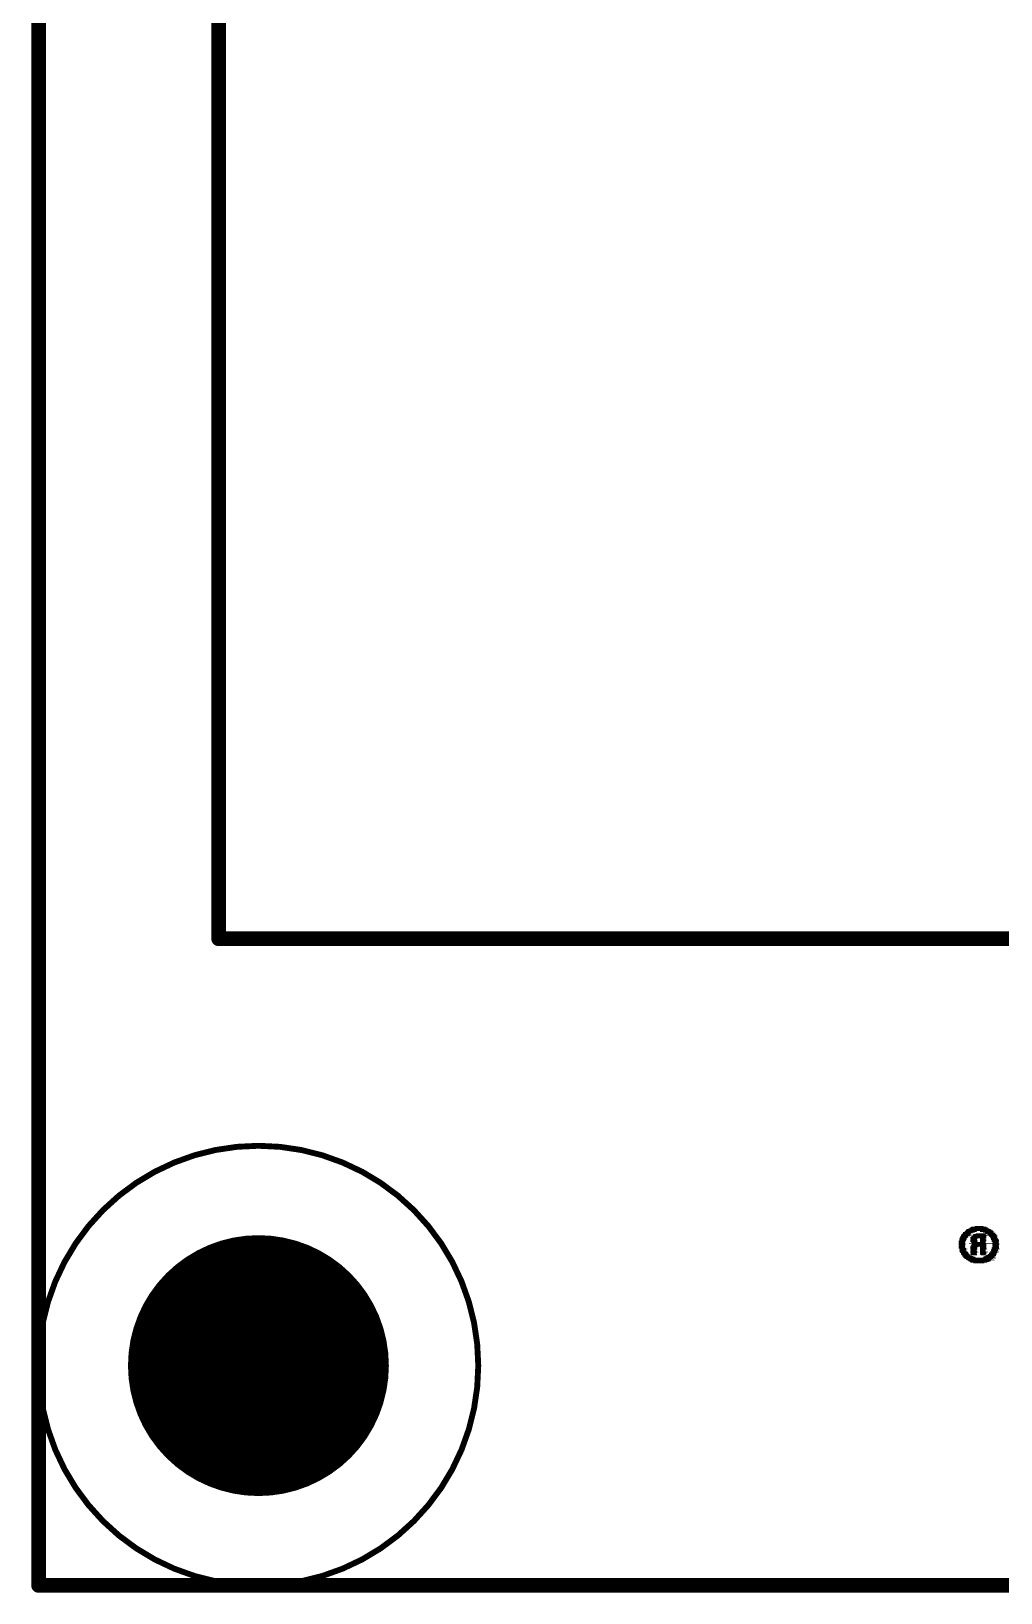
# Model space of a CAD drawing. Header units: millimetres. Extents: x 38 to 445, y 25 to 285.
# Drawn here: x 191.7 to 208.5, y 79.85 to 106.92 of the extents above; entities that cross this region are included whole.
import ezdxf

# ---------------------------------------------------------------- set-up
doc = ezdxf.new("R2010")
doc.units = ezdxf.units.MM
for name, color, linetype in [('BottomLayer', 5, 'Continuous'), ('BottomOverlay', 54, 'Continuous'), ('BottomSolder', 6, 'Continuous'), ('DrillDrawing', 1, 'Continuous'), ('InternalPlane1', 76, 'Continuous'), ('InternalPlane2', 16, 'Continuous'), ('Mechanical12', 56, 'Continuous'), ('Mechanical8', 56, 'Continuous'), ('MultiLayer', 9, 'Continuous'), ('PadHoleLayer', 156, 'Continuous'), ('TopLayer', 1, 'Continuous'), ('TopSolder', 216, 'Continuous')]:
    doc.layers.add(name, color=color, linetype=linetype)

# ---------------------------------------------------------------- blocks, each defined once
blk = doc.blocks.new('P___Z__SOM_B_10')
at = {"layer": 'BottomLayer'}
for points, const_width in [([(57.15, -3.81, 1), (49.53, -3.81, 1)], 0.102), ([(52.261, -3.81, 1), (54.419, -3.81, 1)], 2.159), ([(49.505, -3.81, 1), (49.555, -3.81, 1)], 0.0508), ([(57.125, -3.81, 1), (57.175, -3.81, 1)], 0.0508)]:
    blk.add_lwpolyline(points, format="xyb", close=True, dxfattribs=dict(at, const_width=const_width))
at = {"layer": 'BottomOverlay'}
for points, const_width in [([(57.15, 0), (0, 0)], 0.254), ([(57.15, 0), (57.15, -101.6)], 0.254), ([(41.11, -5.677), (40.564, -5.677)], 0.0127), ([(41.059, -5.639), (40.589, -5.639)], 0.0127), ([(40.78, -5.69), (40.589, -5.69)], 0.0127), ([(41.097, -5.664), (40.615, -5.664)], 0.0127), ([(41.072, -5.652), (40.64, -5.652)], 0.0127), ([(41.034, -5.626), (40.653, -5.626)], 0.0127), ([(41.008, -5.613), (40.678, -5.613)], 0.0127), ([(40.996, -5.601), (40.716, -5.601)], 0.0127), ([(40.945, -5.588), (40.767, -5.588)], 0.0127), ([(41.123, -5.69), (40.919, -5.69)], 0.0127), ([(40.627, -5.829), (40.5, -5.829)], 0.0127), ([(40.615, -5.918), (40.5, -5.918)], 0.0127), ([(40.653, -5.778), (40.513, -5.778)], 0.0127), ([(40.627, -5.842), (40.513, -5.842)], 0.0127), ([(40.627, -5.855), (40.513, -5.855)], 0.0127), ([(40.615, -5.867), (40.513, -5.867)], 0.0127), ([(40.615, -5.88), (40.513, -5.88)], 0.0127), ([(40.615, -5.893), (40.513, -5.893)], 0.0127), ([(40.615, -5.905), (40.513, -5.905)], 0.0127), ([(41.021, -5.931), (40.513, -5.931)], 0.0127), ([(40.615, -5.944), (40.513, -5.944)], 0.0127), ([(40.627, -5.956), (40.513, -5.956)], 0.0127), ([(40.64, -5.804), (40.526, -5.804)], 0.0127), ([(40.64, -5.817), (40.526, -5.817)], 0.0127), ([(40.665, -5.766), (40.538, -5.766)], 0.0127), ([(40.653, -5.791), (40.538, -5.791)], 0.0127), ([(40.691, -5.74), (40.551, -5.74)], 0.0127), ([(40.678, -5.753), (40.551, -5.753)], 0.0127), ([(40.729, -5.715), (40.564, -5.715)], 0.0127), ([(40.716, -5.728), (40.564, -5.728)], 0.0127), ([(40.754, -5.702), (40.577, -5.702)], 0.0127), ([(40.831, -5.778), (40.703, -5.778)], 0.0127), ([(40.831, -5.829), (40.716, -5.829)], 0.0127), ([(40.818, -5.728), (40.729, -5.728)], 0.0127), ([(40.831, -5.753), (40.729, -5.753)], 0.0127), ([(40.831, -5.766), (40.729, -5.766)], 0.0127), ([(40.831, -5.842), (40.729, -5.842)], 0.0127), ([(40.831, -5.855), (40.729, -5.855)], 0.0127), ([(40.831, -5.867), (40.729, -5.867)], 0.0127), ([(40.996, -5.88), (40.729, -5.88)], 0.0127), ([(40.983, -5.893), (40.729, -5.893)], 0.0127), ([(40.983, -5.905), (40.729, -5.905)], 0.0127), ([(40.97, -5.918), (40.729, -5.918)], 0.0127), ([(40.831, -5.74), (40.742, -5.74)], 0.0127), ([(40.831, -5.791), (40.742, -5.791)], 0.0127), ([(40.831, -5.804), (40.742, -5.804)], 0.0127), ([(40.831, -5.817), (40.742, -5.817)], 0.0127), ([(40.983, -5.944), (40.742, -5.944)], 0.0127), ([(40.831, -5.956), (40.742, -5.956)], 0.0127), ([(40.996, -5.778), (40.869, -5.778)], 0.0127), ([(40.996, -5.867), (40.869, -5.867)], 0.0127), ([(40.996, -5.829), (40.881, -5.829)], 0.0127), ([(40.996, -5.956), (40.881, -5.956)], 0.0127), ([(40.983, -5.728), (40.894, -5.728)], 0.0127), ([(40.996, -5.74), (40.894, -5.74)], 0.0127), ([(40.996, -5.753), (40.894, -5.753)], 0.0127), ([(40.996, -5.766), (40.894, -5.766)], 0.0127), ([(40.996, -5.791), (40.894, -5.791)], 0.0127), ([(40.996, -5.804), (40.894, -5.804)], 0.0127), ([(40.996, -5.817), (40.894, -5.817)], 0.0127), ([(40.996, -5.842), (40.894, -5.842)], 0.0127), ([(40.996, -5.855), (40.894, -5.855)], 0.0127), ([(41.135, -5.702), (40.958, -5.702)], 0.0127), ([(41.135, -5.715), (40.983, -5.715)], 0.0127), ([(41.148, -5.728), (41.008, -5.728)], 0.0127), ([(41.161, -5.74), (41.021, -5.74)], 0.0127), ([(41.161, -5.753), (41.034, -5.753)], 0.0127), ([(41.173, -5.766), (41.046, -5.766)], 0.0127), ([(41.173, -5.778), (41.046, -5.778)], 0.0127), ([(41.186, -5.829), (41.059, -5.829)], 0.0127), ([(41.186, -5.791), (41.072, -5.791)], 0.0127), ([(41.186, -5.804), (41.072, -5.804)], 0.0127), ([(41.186, -5.817), (41.084, -5.817)], 0.0127), ([(41.199, -5.842), (41.084, -5.842)], 0.0127), ([(41.199, -5.918), (41.084, -5.918)], 0.0127), ([(41.199, -5.855), (41.097, -5.855)], 0.0127), ([(41.199, -5.867), (41.097, -5.867)], 0.0127), ([(41.199, -5.88), (41.097, -5.88)], 0.0127), ([(41.199, -5.893), (41.097, -5.893)], 0.0127), ([(41.199, -5.905), (41.097, -5.905)], 0.0127), ([(41.199, -5.931), (41.097, -5.931)], 0.0127), ([(41.199, -5.944), (41.097, -5.944)], 0.0127), ([(41.199, -5.956), (41.097, -5.956)], 0.0127), ([(40.627, -5.969), (40.513, -5.969)], 0.0127), ([(40.627, -5.982), (40.513, -5.982)], 0.0127), ([(40.64, -5.994), (40.513, -5.994)], 0.0127), ([(40.64, -6.007), (40.526, -6.007)], 0.0127), ([(40.653, -6.02), (40.538, -6.02)], 0.0127), ([(40.653, -6.032), (40.538, -6.032)], 0.0127), ([(40.665, -6.045), (40.538, -6.045)], 0.0127), ([(40.691, -6.071), (40.538, -6.071)], 0.0127), ([(40.678, -6.058), (40.551, -6.058)], 0.0127), ([(40.703, -6.083), (40.564, -6.083)], 0.0127), ([(40.729, -6.096), (40.577, -6.096)], 0.0127), ([(40.742, -6.109), (40.577, -6.109)], 0.0127), ([(40.78, -6.121), (40.602, -6.121)], 0.0127), ([(40.831, -6.134), (40.602, -6.134)], 0.0127), ([(41.084, -6.147), (40.615, -6.147)], 0.0127), ([(41.072, -6.16), (40.64, -6.16)], 0.0127), ([(41.059, -6.172), (40.653, -6.172)], 0.0127), ([(41.034, -6.185), (40.678, -6.185)], 0.0127), ([(40.958, -6.071), (40.703, -6.071)], 0.0127), ([(41.008, -6.198), (40.703, -6.198)], 0.0127), ([(40.831, -5.969), (40.729, -5.969)], 0.0127), ([(40.831, -5.982), (40.729, -5.982)], 0.0127), ([(40.831, -5.994), (40.729, -5.994)], 0.0127), ([(40.996, -6.02), (40.729, -6.02)], 0.0127), ([(40.996, -6.032), (40.729, -6.032)], 0.0127), ([(40.983, -6.045), (40.729, -6.045)], 0.0127), ([(40.97, -6.058), (40.729, -6.058)], 0.0127), ([(40.983, -6.21), (40.729, -6.21)], 0.0127), ([(40.831, -6.007), (40.742, -6.007)], 0.0127), ([(40.945, -6.083), (40.742, -6.083)], 0.0127), ([(40.907, -6.096), (40.742, -6.096)], 0.0127), ([(40.919, -6.223), (40.78, -6.223)], 0.0127), ([(40.996, -5.982), (40.881, -5.982)], 0.0127), ([(40.996, -6.007), (40.881, -6.007)], 0.0127), ([(40.996, -5.969), (40.894, -5.969)], 0.0127), ([(40.996, -5.994), (40.894, -5.994)], 0.0127), ([(41.097, -6.134), (40.894, -6.134)], 0.0127), ([(41.123, -6.121), (40.932, -6.121)], 0.0127), ([(41.123, -6.109), (40.97, -6.109)], 0.0127), ([(41.161, -6.071), (40.983, -6.071)], 0.0127), ([(41.135, -6.096), (40.996, -6.096)], 0.0127), ([(41.148, -6.083), (41.008, -6.083)], 0.0127), ([(41.161, -6.058), (41.021, -6.058)], 0.0127), ([(41.173, -6.032), (41.046, -6.032)], 0.0127), ([(41.173, -6.045), (41.046, -6.045)], 0.0127), ([(41.186, -6.02), (41.059, -6.02)], 0.0127), ([(41.186, -5.994), (41.072, -5.994)], 0.0127), ([(41.186, -6.007), (41.072, -6.007)], 0.0127), ([(41.199, -5.969), (41.084, -5.969)], 0.0127), ([(41.186, -5.982), (41.084, -5.982)], 0.0127)]:
    blk.add_lwpolyline(points, dxfattribs=dict(at, const_width=const_width))
for points, const_width in [([(57.086, 0, 1), (57.214, 0, 1)], 0.127), ([(57.086, 0, 1), (57.214, 0, 1)], 0.127), ([(40.561, -5.677, 1), (40.567, -5.677, 1)], 0.00635), ([(40.586, -5.639, 1), (40.592, -5.639, 1)], 0.00635), ([(40.586, -5.69, 1), (40.592, -5.69, 1)], 0.00635), ([(40.611, -5.664, 1), (40.618, -5.664, 1)], 0.00635), ([(40.637, -5.652, 1), (40.643, -5.652, 1)], 0.00635), ([(40.65, -5.626, 1), (40.656, -5.626, 1)], 0.00635), ([(40.675, -5.613, 1), (40.681, -5.613, 1)], 0.00635), ([(40.713, -5.601, 1), (40.719, -5.601, 1)], 0.00635), ([(40.764, -5.588, 1), (40.77, -5.588, 1)], 0.00635), ([(40.777, -5.69, 1), (40.783, -5.69, 1)], 0.00635), ([(40.916, -5.69, 1), (40.923, -5.69, 1)], 0.00635), ([(40.942, -5.588, 1), (40.948, -5.588, 1)], 0.00635), ([(40.992, -5.601, 1), (40.999, -5.601, 1)], 0.00635), ([(41.005, -5.613, 1), (41.011, -5.613, 1)], 0.00635), ([(41.031, -5.626, 1), (41.037, -5.626, 1)], 0.00635), ([(41.056, -5.639, 1), (41.062, -5.639, 1)], 0.00635), ([(41.069, -5.652, 1), (41.075, -5.652, 1)], 0.00635), ([(41.094, -5.664, 1), (41.1, -5.664, 1)], 0.00635), ([(41.107, -5.677, 1), (41.113, -5.677, 1)], 0.00635), ([(41.119, -5.69, 1), (41.126, -5.69, 1)], 0.00635), ([(40.497, -5.829, 1), (40.503, -5.829, 1)], 0.00635), ([(40.497, -5.918, 1), (40.503, -5.918, 1)], 0.00635), ([(40.51, -5.778, 1), (40.516, -5.778, 1)], 0.00635), ([(40.51, -5.842, 1), (40.516, -5.842, 1)], 0.00635), ([(40.51, -5.855, 1), (40.516, -5.855, 1)], 0.00635), ([(40.51, -5.867, 1), (40.516, -5.867, 1)], 0.00635), ([(40.51, -5.88, 1), (40.516, -5.88, 1)], 0.00635), ([(40.51, -5.893, 1), (40.516, -5.893, 1)], 0.00635), ([(40.51, -5.905, 1), (40.516, -5.905, 1)], 0.00635), ([(40.51, -5.931, 1), (40.516, -5.931, 1)], 0.00635), ([(40.51, -5.944, 1), (40.516, -5.944, 1)], 0.00635), ([(40.51, -5.956, 1), (40.516, -5.956, 1)], 0.00635), ([(40.523, -5.804, 1), (40.529, -5.804, 1)], 0.00635), ([(40.523, -5.817, 1), (40.529, -5.817, 1)], 0.00635), ([(40.535, -5.766, 1), (40.542, -5.766, 1)], 0.00635), ([(40.535, -5.791, 1), (40.542, -5.791, 1)], 0.00635), ([(40.548, -5.74, 1), (40.554, -5.74, 1)], 0.00635), ([(40.548, -5.753, 1), (40.554, -5.753, 1)], 0.00635), ([(40.561, -5.715, 1), (40.567, -5.715, 1)], 0.00635), ([(40.561, -5.728, 1), (40.567, -5.728, 1)], 0.00635), ([(40.573, -5.702, 1), (40.58, -5.702, 1)], 0.00635), ([(40.611, -5.867, 1), (40.618, -5.867, 1)], 0.00635), ([(40.611, -5.88, 1), (40.618, -5.88, 1)], 0.00635), ([(40.611, -5.893, 1), (40.618, -5.893, 1)], 0.00635), ([(40.611, -5.905, 1), (40.618, -5.905, 1)], 0.00635), ([(40.611, -5.918, 1), (40.618, -5.918, 1)], 0.00635), ([(40.611, -5.944, 1), (40.618, -5.944, 1)], 0.00635), ([(40.624, -5.829, 1), (40.63, -5.829, 1)], 0.00635), ([(40.624, -5.842, 1), (40.63, -5.842, 1)], 0.00635), ([(40.624, -5.855, 1), (40.63, -5.855, 1)], 0.00635), ([(40.624, -5.956, 1), (40.63, -5.956, 1)], 0.00635), ([(40.637, -5.804, 1), (40.643, -5.804, 1)], 0.00635), ([(40.637, -5.817, 1), (40.643, -5.817, 1)], 0.00635), ([(40.65, -5.778, 1), (40.656, -5.778, 1)], 0.00635), ([(40.65, -5.791, 1), (40.656, -5.791, 1)], 0.00635), ([(40.662, -5.766, 1), (40.669, -5.766, 1)], 0.00635), ([(40.675, -5.753, 1), (40.681, -5.753, 1)], 0.00635), ([(40.688, -5.74, 1), (40.694, -5.74, 1)], 0.00635), ([(40.7, -5.778, 1), (40.707, -5.778, 1)], 0.00635), ([(40.713, -5.728, 1), (40.719, -5.728, 1)], 0.00635), ([(40.713, -5.829, 1), (40.719, -5.829, 1)], 0.00635), ([(40.726, -5.715, 1), (40.732, -5.715, 1)], 0.00635), ([(40.726, -5.728, 1), (40.732, -5.728, 1)], 0.00635), ([(40.726, -5.753, 1), (40.732, -5.753, 1)], 0.00635), ([(40.726, -5.766, 1), (40.732, -5.766, 1)], 0.00635), ([(40.726, -5.842, 1), (40.732, -5.842, 1)], 0.00635), ([(40.726, -5.855, 1), (40.732, -5.855, 1)], 0.00635), ([(40.726, -5.867, 1), (40.732, -5.867, 1)], 0.00635), ([(40.726, -5.88, 1), (40.732, -5.88, 1)], 0.00635), ([(40.726, -5.893, 1), (40.732, -5.893, 1)], 0.00635), ([(40.726, -5.905, 1), (40.732, -5.905, 1)], 0.00635), ([(40.726, -5.918, 1), (40.732, -5.918, 1)], 0.00635), ([(40.738, -5.74, 1), (40.745, -5.74, 1)], 0.00635), ([(40.738, -5.791, 1), (40.745, -5.791, 1)], 0.00635), ([(40.738, -5.804, 1), (40.745, -5.804, 1)], 0.00635), ([(40.738, -5.817, 1), (40.745, -5.817, 1)], 0.00635), ([(40.738, -5.944, 1), (40.745, -5.944, 1)], 0.00635), ([(40.738, -5.956, 1), (40.745, -5.956, 1)], 0.00635), ([(40.751, -5.702, 1), (40.757, -5.702, 1)], 0.00635), ([(40.815, -5.728, 1), (40.821, -5.728, 1)], 0.00635), ([(40.827, -5.74, 1), (40.834, -5.74, 1)], 0.00635), ([(40.827, -5.753, 1), (40.834, -5.753, 1)], 0.00635), ([(40.827, -5.766, 1), (40.834, -5.766, 1)], 0.00635), ([(40.827, -5.778, 1), (40.834, -5.778, 1)], 0.00635), ([(40.827, -5.791, 1), (40.834, -5.791, 1)], 0.00635), ([(40.827, -5.804, 1), (40.834, -5.804, 1)], 0.00635), ([(40.827, -5.817, 1), (40.834, -5.817, 1)], 0.00635), ([(40.827, -5.829, 1), (40.834, -5.829, 1)], 0.00635), ([(40.827, -5.842, 1), (40.834, -5.842, 1)], 0.00635), ([(40.827, -5.855, 1), (40.834, -5.855, 1)], 0.00635), ([(40.827, -5.867, 1), (40.834, -5.867, 1)], 0.00635), ([(40.827, -5.956, 1), (40.834, -5.956, 1)], 0.00635), ([(40.865, -5.778, 1), (40.872, -5.778, 1)], 0.00635), ([(40.865, -5.867, 1), (40.872, -5.867, 1)], 0.00635), ([(40.878, -5.829, 1), (40.884, -5.829, 1)], 0.00635), ([(40.878, -5.956, 1), (40.884, -5.956, 1)], 0.00635), ([(40.891, -5.728, 1), (40.897, -5.728, 1)], 0.00635), ([(40.891, -5.74, 1), (40.897, -5.74, 1)], 0.00635), ([(40.891, -5.753, 1), (40.897, -5.753, 1)], 0.00635), ([(40.891, -5.766, 1), (40.897, -5.766, 1)], 0.00635), ([(40.891, -5.791, 1), (40.897, -5.791, 1)], 0.00635), ([(40.891, -5.804, 1), (40.897, -5.804, 1)], 0.00635), ([(40.891, -5.817, 1), (40.897, -5.817, 1)], 0.00635), ([(40.891, -5.842, 1), (40.897, -5.842, 1)], 0.00635), ([(40.891, -5.855, 1), (40.897, -5.855, 1)], 0.00635), ([(40.954, -5.702, 1), (40.961, -5.702, 1)], 0.00635), ([(40.967, -5.918, 1), (40.973, -5.918, 1)], 0.00635), ([(40.98, -5.715, 1), (40.986, -5.715, 1)], 0.00635), ([(40.98, -5.728, 1), (40.986, -5.728, 1)], 0.00635), ([(40.98, -5.893, 1), (40.986, -5.893, 1)], 0.00635), ([(40.98, -5.905, 1), (40.986, -5.905, 1)], 0.00635), ([(40.98, -5.944, 1), (40.986, -5.944, 1)], 0.00635), ([(40.992, -5.74, 1), (40.999, -5.74, 1)], 0.00635), ([(40.992, -5.753, 1), (40.999, -5.753, 1)], 0.00635), ([(40.992, -5.766, 1), (40.999, -5.766, 1)], 0.00635), ([(40.992, -5.778, 1), (40.999, -5.778, 1)], 0.00635), ([(40.992, -5.791, 1), (40.999, -5.791, 1)], 0.00635), ([(40.992, -5.804, 1), (40.999, -5.804, 1)], 0.00635), ([(40.992, -5.817, 1), (40.999, -5.817, 1)], 0.00635), ([(40.992, -5.829, 1), (40.999, -5.829, 1)], 0.00635), ([(40.992, -5.842, 1), (40.999, -5.842, 1)], 0.00635), ([(40.992, -5.855, 1), (40.999, -5.855, 1)], 0.00635), ([(40.992, -5.867, 1), (40.999, -5.867, 1)], 0.00635), ([(40.992, -5.88, 1), (40.999, -5.88, 1)], 0.00635), ([(40.992, -5.956, 1), (40.999, -5.956, 1)], 0.00635), ([(41.005, -5.728, 1), (41.011, -5.728, 1)], 0.00635), ([(41.018, -5.74, 1), (41.024, -5.74, 1)], 0.00635), ([(41.018, -5.931, 1), (41.024, -5.931, 1)], 0.00635), ([(41.031, -5.753, 1), (41.037, -5.753, 1)], 0.00635), ([(41.043, -5.766, 1), (41.05, -5.766, 1)], 0.00635), ([(41.043, -5.778, 1), (41.05, -5.778, 1)], 0.00635), ([(41.056, -5.829, 1), (41.062, -5.829, 1)], 0.00635), ([(41.069, -5.791, 1), (41.075, -5.791, 1)], 0.00635), ([(41.069, -5.804, 1), (41.075, -5.804, 1)], 0.00635), ([(41.081, -5.817, 1), (41.088, -5.817, 1)], 0.00635), ([(41.081, -5.842, 1), (41.088, -5.842, 1)], 0.00635), ([(41.081, -5.918, 1), (41.088, -5.918, 1)], 0.00635), ([(41.094, -5.855, 1), (41.1, -5.855, 1)], 0.00635), ([(41.094, -5.867, 1), (41.1, -5.867, 1)], 0.00635), ([(41.094, -5.88, 1), (41.1, -5.88, 1)], 0.00635), ([(41.094, -5.893, 1), (41.1, -5.893, 1)], 0.00635), ([(41.094, -5.905, 1), (41.1, -5.905, 1)], 0.00635), ([(41.094, -5.931, 1), (41.1, -5.931, 1)], 0.00635), ([(41.094, -5.944, 1), (41.1, -5.944, 1)], 0.00635), ([(41.094, -5.956, 1), (41.1, -5.956, 1)], 0.00635), ([(41.132, -5.702, 1), (41.138, -5.702, 1)], 0.00635), ([(41.132, -5.715, 1), (41.138, -5.715, 1)], 0.00635), ([(41.145, -5.728, 1), (41.151, -5.728, 1)], 0.00635), ([(41.158, -5.74, 1), (41.164, -5.74, 1)], 0.00635), ([(41.158, -5.753, 1), (41.164, -5.753, 1)], 0.00635), ([(41.17, -5.766, 1), (41.177, -5.766, 1)], 0.00635), ([(41.17, -5.778, 1), (41.177, -5.778, 1)], 0.00635), ([(41.183, -5.791, 1), (41.189, -5.791, 1)], 0.00635), ([(41.183, -5.804, 1), (41.189, -5.804, 1)], 0.00635), ([(41.183, -5.817, 1), (41.189, -5.817, 1)], 0.00635), ([(41.183, -5.829, 1), (41.189, -5.829, 1)], 0.00635), ([(41.196, -5.842, 1), (41.202, -5.842, 1)], 0.00635), ([(41.196, -5.855, 1), (41.202, -5.855, 1)], 0.00635), ([(41.196, -5.867, 1), (41.202, -5.867, 1)], 0.00635), ([(41.196, -5.88, 1), (41.202, -5.88, 1)], 0.00635), ([(41.196, -5.893, 1), (41.202, -5.893, 1)], 0.00635), ([(41.196, -5.905, 1), (41.202, -5.905, 1)], 0.00635), ([(41.196, -5.918, 1), (41.202, -5.918, 1)], 0.00635), ([(41.196, -5.931, 1), (41.202, -5.931, 1)], 0.00635), ([(41.196, -5.944, 1), (41.202, -5.944, 1)], 0.00635), ([(41.196, -5.956, 1), (41.202, -5.956, 1)], 0.00635), ([(40.51, -5.969, 1), (40.516, -5.969, 1)], 0.00635), ([(40.51, -5.982, 1), (40.516, -5.982, 1)], 0.00635), ([(40.51, -5.994, 1), (40.516, -5.994, 1)], 0.00635), ([(40.523, -6.007, 1), (40.529, -6.007, 1)], 0.00635), ([(40.535, -6.02, 1), (40.542, -6.02, 1)], 0.00635), ([(40.535, -6.032, 1), (40.542, -6.032, 1)], 0.00635), ([(40.535, -6.045, 1), (40.542, -6.045, 1)], 0.00635), ([(40.535, -6.071, 1), (40.542, -6.071, 1)], 0.00635), ([(40.548, -6.058, 1), (40.554, -6.058, 1)], 0.00635), ([(40.561, -6.083, 1), (40.567, -6.083, 1)], 0.00635), ([(40.573, -6.096, 1), (40.58, -6.096, 1)], 0.00635), ([(40.573, -6.109, 1), (40.58, -6.109, 1)], 0.00635), ([(40.599, -6.121, 1), (40.605, -6.121, 1)], 0.00635), ([(40.599, -6.134, 1), (40.605, -6.134, 1)], 0.00635), ([(40.611, -6.147, 1), (40.618, -6.147, 1)], 0.00635), ([(40.624, -5.969, 1), (40.63, -5.969, 1)], 0.00635), ([(40.624, -5.982, 1), (40.63, -5.982, 1)], 0.00635), ([(40.637, -5.994, 1), (40.643, -5.994, 1)], 0.00635), ([(40.637, -6.007, 1), (40.643, -6.007, 1)], 0.00635), ([(40.637, -6.16, 1), (40.643, -6.16, 1)], 0.00635), ([(40.65, -6.02, 1), (40.656, -6.02, 1)], 0.00635), ([(40.65, -6.032, 1), (40.656, -6.032, 1)], 0.00635), ([(40.65, -6.172, 1), (40.656, -6.172, 1)], 0.00635), ([(40.662, -6.045, 1), (40.669, -6.045, 1)], 0.00635), ([(40.675, -6.058, 1), (40.681, -6.058, 1)], 0.00635), ([(40.675, -6.185, 1), (40.681, -6.185, 1)], 0.00635), ([(40.688, -6.071, 1), (40.694, -6.071, 1)], 0.00635), ([(40.7, -6.071, 1), (40.707, -6.071, 1)], 0.00635), ([(40.7, -6.083, 1), (40.707, -6.083, 1)], 0.00635), ([(40.7, -6.198, 1), (40.707, -6.198, 1)], 0.00635), ([(40.726, -5.969, 1), (40.732, -5.969, 1)], 0.00635), ([(40.726, -5.982, 1), (40.732, -5.982, 1)], 0.00635), ([(40.726, -5.994, 1), (40.732, -5.994, 1)], 0.00635), ([(40.726, -6.02, 1), (40.732, -6.02, 1)], 0.00635), ([(40.726, -6.032, 1), (40.732, -6.032, 1)], 0.00635), ([(40.726, -6.045, 1), (40.732, -6.045, 1)], 0.00635), ([(40.726, -6.058, 1), (40.732, -6.058, 1)], 0.00635), ([(40.726, -6.096, 1), (40.732, -6.096, 1)], 0.00635), ([(40.726, -6.21, 1), (40.732, -6.21, 1)], 0.00635), ([(40.738, -6.007, 1), (40.745, -6.007, 1)], 0.00635), ([(40.738, -6.083, 1), (40.745, -6.083, 1)], 0.00635), ([(40.738, -6.096, 1), (40.745, -6.096, 1)], 0.00635), ([(40.738, -6.109, 1), (40.745, -6.109, 1)], 0.00635), ([(40.777, -6.121, 1), (40.783, -6.121, 1)], 0.00635), ([(40.777, -6.223, 1), (40.783, -6.223, 1)], 0.00635), ([(40.827, -5.969, 1), (40.834, -5.969, 1)], 0.00635), ([(40.827, -5.982, 1), (40.834, -5.982, 1)], 0.00635), ([(40.827, -5.994, 1), (40.834, -5.994, 1)], 0.00635), ([(40.827, -6.007, 1), (40.834, -6.007, 1)], 0.00635), ([(40.827, -6.134, 1), (40.834, -6.134, 1)], 0.00635), ([(40.878, -5.982, 1), (40.884, -5.982, 1)], 0.00635), ([(40.878, -6.007, 1), (40.884, -6.007, 1)], 0.00635), ([(40.891, -5.969, 1), (40.897, -5.969, 1)], 0.00635), ([(40.891, -5.994, 1), (40.897, -5.994, 1)], 0.00635), ([(40.891, -6.134, 1), (40.897, -6.134, 1)], 0.00635), ([(40.904, -6.096, 1), (40.91, -6.096, 1)], 0.00635), ([(40.916, -6.223, 1), (40.923, -6.223, 1)], 0.00635), ([(40.929, -6.121, 1), (40.935, -6.121, 1)], 0.00635), ([(40.942, -6.083, 1), (40.948, -6.083, 1)], 0.00635), ([(40.954, -6.071, 1), (40.961, -6.071, 1)], 0.00635), ([(40.967, -6.058, 1), (40.973, -6.058, 1)], 0.00635), ([(40.967, -6.109, 1), (40.973, -6.109, 1)], 0.00635), ([(40.98, -6.045, 1), (40.986, -6.045, 1)], 0.00635), ([(40.98, -6.071, 1), (40.986, -6.071, 1)], 0.00635), ([(40.98, -6.21, 1), (40.986, -6.21, 1)], 0.00635), ([(40.992, -5.969, 1), (40.999, -5.969, 1)], 0.00635), ([(40.992, -5.982, 1), (40.999, -5.982, 1)], 0.00635), ([(40.992, -5.994, 1), (40.999, -5.994, 1)], 0.00635), ([(40.992, -6.007, 1), (40.999, -6.007, 1)], 0.00635), ([(40.992, -6.02, 1), (40.999, -6.02, 1)], 0.00635), ([(40.992, -6.032, 1), (40.999, -6.032, 1)], 0.00635), ([(40.992, -6.096, 1), (40.999, -6.096, 1)], 0.00635), ([(41.005, -6.083, 1), (41.011, -6.083, 1)], 0.00635), ([(41.005, -6.198, 1), (41.011, -6.198, 1)], 0.00635), ([(41.018, -6.058, 1), (41.024, -6.058, 1)], 0.00635), ([(41.031, -6.185, 1), (41.037, -6.185, 1)], 0.00635), ([(41.043, -6.032, 1), (41.05, -6.032, 1)], 0.00635), ([(41.043, -6.045, 1), (41.05, -6.045, 1)], 0.00635), ([(41.056, -6.02, 1), (41.062, -6.02, 1)], 0.00635), ([(41.056, -6.172, 1), (41.062, -6.172, 1)], 0.00635), ([(41.069, -5.994, 1), (41.075, -5.994, 1)], 0.00635), ([(41.069, -6.007, 1), (41.075, -6.007, 1)], 0.00635), ([(41.069, -6.16, 1), (41.075, -6.16, 1)], 0.00635), ([(41.081, -5.969, 1), (41.088, -5.969, 1)], 0.00635), ([(41.081, -5.982, 1), (41.088, -5.982, 1)], 0.00635), ([(41.081, -6.147, 1), (41.088, -6.147, 1)], 0.00635), ([(41.094, -6.134, 1), (41.1, -6.134, 1)], 0.00635), ([(41.119, -6.109, 1), (41.126, -6.109, 1)], 0.00635), ([(41.119, -6.121, 1), (41.126, -6.121, 1)], 0.00635), ([(41.132, -6.096, 1), (41.138, -6.096, 1)], 0.00635), ([(41.145, -6.083, 1), (41.151, -6.083, 1)], 0.00635), ([(41.158, -6.058, 1), (41.164, -6.058, 1)], 0.00635), ([(41.158, -6.071, 1), (41.164, -6.071, 1)], 0.00635), ([(41.17, -6.032, 1), (41.177, -6.032, 1)], 0.00635), ([(41.17, -6.045, 1), (41.177, -6.045, 1)], 0.00635), ([(41.183, -5.982, 1), (41.189, -5.982, 1)], 0.00635), ([(41.183, -5.994, 1), (41.189, -5.994, 1)], 0.00635), ([(41.183, -6.007, 1), (41.189, -6.007, 1)], 0.00635), ([(41.183, -6.02, 1), (41.189, -6.02, 1)], 0.00635), ([(41.196, -5.969, 1), (41.202, -5.969, 1)], 0.00635)]:
    blk.add_lwpolyline(points, format="xyb", close=True, dxfattribs=dict(at, const_width=const_width))
at = {"layer": 'BottomSolder', "const_width": 2.261}
blk.add_lwpolyline([(52.21, -3.81, 1), (54.47, -3.81, 1)], format="xyb", close=True, dxfattribs=at)
at = {"layer": 'InternalPlane1', "const_width": 2.095}
blk.add_lwpolyline([(52.292, -3.81, 1), (54.388, -3.81, 1)], format="xyb", close=True, dxfattribs=at)
at = {"layer": 'InternalPlane2', "const_width": 2.095}
blk.add_lwpolyline([(52.292, -3.81, 1), (54.388, -3.81, 1)], format="xyb", close=True, dxfattribs=at)
at = {"layer": 'Mechanical12', "const_width": 0.254}
for points in [[(53.34, -3.556), (53.34, -4.064)], [(53.594, -3.81), (53.086, -3.81)]]:
    blk.add_lwpolyline(points, dxfattribs=at)
at = {"layer": 'Mechanical12', "const_width": 0.127}
for points in [[(53.276, -3.556, 1), (53.403, -3.556, 1)], [(53.022, -3.81, 1), (53.15, -3.81, 1)], [(53.531, -3.81, 1), (53.657, -3.81, 1)], [(53.276, -4.064, 1), (53.403, -4.064, 1)]]:
    blk.add_lwpolyline(points, format="xyb", close=True, dxfattribs=at)
at = {"layer": 'MultiLayer', "const_width": 2.159}
blk.add_lwpolyline([(52.261, -3.81, 1), (54.419, -3.81, 1)], format="xyb", close=True, dxfattribs=at)
at = {"layer": 'PadHoleLayer', "const_width": 1.587}
blk.add_lwpolyline([(52.546, -3.81, 1), (54.134, -3.81, 1)], format="xyb", close=True, dxfattribs=at)
at = {"layer": 'TopLayer'}
for points, const_width in [([(57.15, -3.81, 1), (49.53, -3.81, 1)], 0.102), ([(52.261, -3.81, 1), (54.419, -3.81, 1)], 2.159), ([(49.505, -3.81, 1), (49.555, -3.81, 1)], 0.0508), ([(57.125, -3.81, 1), (57.175, -3.81, 1)], 0.0508)]:
    blk.add_lwpolyline(points, format="xyb", close=True, dxfattribs=dict(at, const_width=const_width))
at = {"layer": 'TopSolder', "const_width": 2.261}
blk.add_lwpolyline([(52.21, -3.81, 1), (54.47, -3.81, 1)], format="xyb", close=True, dxfattribs=at)

msp = doc.modelspace()

# ---------------------------------------------------------------- linework, layer by layer
at = {"layer": 'DrillDrawing', "const_width": 0.0508}
for points in [[(195.38, 84.043), (195.888, 84.043)], [(195.38, 84.043), (195.634, 83.535)], [(195.634, 83.535), (195.888, 84.043)]]:
    msp.add_lwpolyline(points, dxfattribs=at)
at = {"layer": 'DrillDrawing', "const_width": 0.0254}
for points in [[(195.367, 84.043, 1), (195.392, 84.043, 1)], [(195.367, 84.043, 1), (195.392, 84.043, 1)], [(195.875, 84.043, 1), (195.9, 84.043, 1)], [(195.875, 84.043, 1), (195.9, 84.043, 1)], [(195.621, 83.535, 1), (195.646, 83.535, 1)], [(195.621, 83.535, 1), (195.646, 83.535, 1)]]:
    msp.add_lwpolyline(points, format="xyb", close=True, dxfattribs=at)
at = {"layer": 'Mechanical8', "const_width": 0.254}
for points in [[(194.945, 91.186), (194.945, 184.995)], [(194.945, 91.186), (359.94, 91.186)]]:
    msp.add_lwpolyline(points, dxfattribs=at)
at = {"layer": 'Mechanical8', "const_width": 0.127}
msp.add_lwpolyline([(194.881, 91.186, 1), (195.008, 91.186, 1)], format="xyb", close=True, dxfattribs=at)
msp.add_lwpolyline([(194.881, 91.186, 1), (195.008, 91.186, 1)], format="xyb", close=True, dxfattribs=at)

# ---------------------------------------------------------------- block references
at = {"rotation": 180}
msp.add_blockref('P___Z__SOM_B_10', (248.974, 79.979), dxfattribs=at)

doc.saveas('drawing.dxf')
